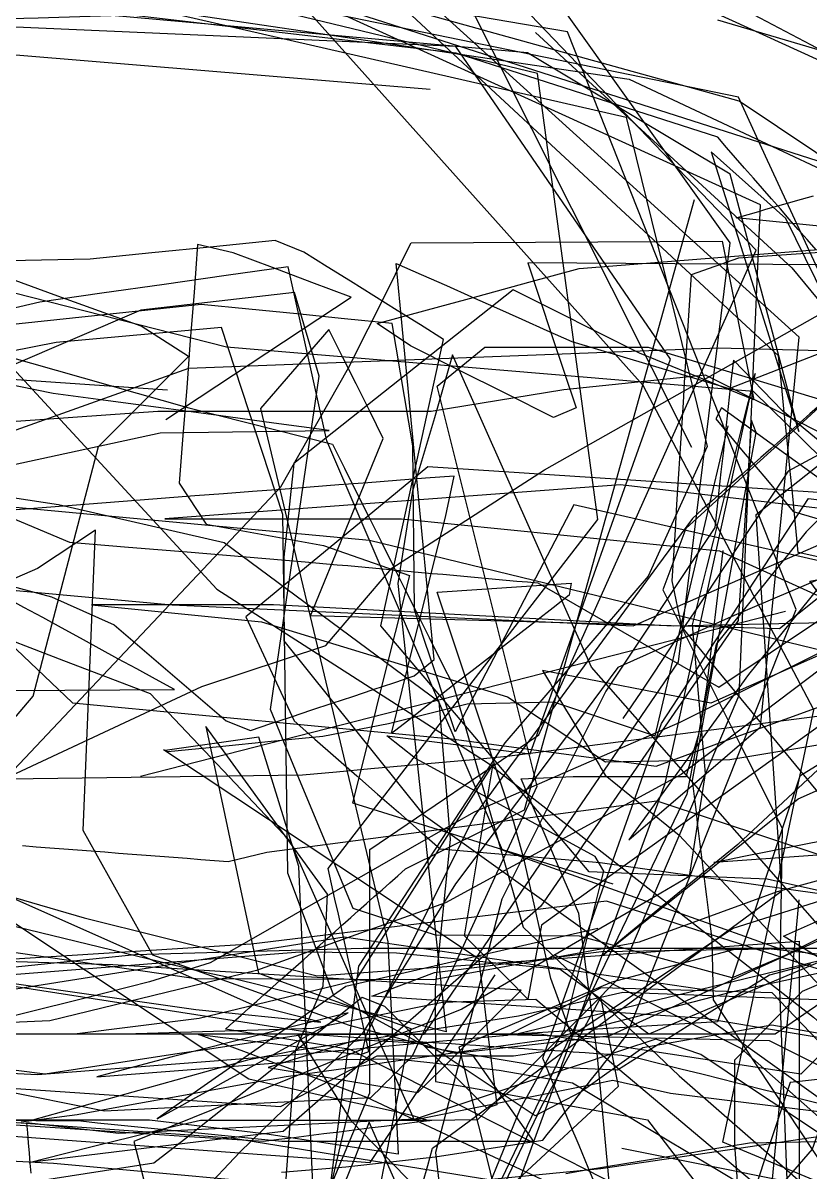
# Model space of a CAD drawing. Header units: metres. Extents: x 30 to 6769, y 117 to 5736.
# Drawn here: x 5742.2 to 5988.1, y 608 to 967 of the extents above; entities that cross this region are included whole.
import ezdxf

# ---------------------------------------------------------------- set-up
doc = ezdxf.new("R2010")
doc.units = ezdxf.units.M
for name, color, linetype in [('FLOOR_0', 1, 'Continuous'), ('FLOOR_1', 2, 'Continuous'), ('FLOOR_2', 3, 'Continuous')]:
    doc.layers.add(name, color=color, linetype=linetype)

msp = doc.modelspace()

# ---------------------------------------------------------------- linework, layer by layer
at = {"layer": 'FLOOR_0', "color": 6}
for points in [[(6306.62, 1240.36), (6306.58, 1147), (6301.97, 1082.5), (6301.26, 1034.65), (6303.71, 1000.31), (6306.17, 965.97), (6260.65, 959.67), (6202.59, 955.33), (6134.36, 926.07), (6095.91, 888.83), (6058.76, 822.08), (5964.41, 781.84), (5928.07, 765.59), (5915.4, 748.68), (5902.73, 731.78), (5890.06, 714.88), (5877.39, 697.98), (5862.82, 674.64), (5848.24, 651.31), (5809.98, 614.18), (5786.03, 588.78)], [(5370.58, 1070.53), (5522.48, 1035.37), (5642.33, 892.88), (5688.66, 813.1), (5714.36, 801.41), (5740.07, 789.72), (5788.88, 785.22), (5932.8, 778.68), (6086.32, 845.57), (6248.41, 975.77), (6373.89, 897.77)], [(5523.61, 715.14), (5525.96, 721.82), (5530.1, 732.58), (5534.24, 743.35), (5538.38, 754.12), (5542.52, 764.89), (5546.65, 775.66), (5550.79, 786.43), (5554.93, 797.19), (5592.75, 949.28), (5618.95, 996.28), (5634.91, 911.77), (5672.06, 751.76), (5655.01, 666.51), (5663.09, 643.18), (5680.71, 633.11), (5716.61, 620.8), (5850.71, 610.97), (5860.48, 625.63), (5870.24, 640.28), (5880.01, 654.94), (5889.78, 669.6)], [(6152.36, 825.44), (6113.76, 897.29), (6037.69, 891.13), (5899.94, 892.01), (5907.48, 869.38), (5915.02, 846.75), (5907.92, 843.76), (5893.05, 851.2), (5878.17, 858.64), (5863.29, 866.08), (5852.87, 873.07), (5868.64, 877.38), (5884.42, 881.68), (5900.2, 885.99), (5915.97, 890.29), (6007.81, 897.62)], [(5631.54, 840.2), (5649.38, 850.4), (5667.22, 860.6), (5787.42, 852.32)], [(6014.97, 782.22), (5947.41, 748.42), (5883.14, 720.44), (5866.64, 711.01), (5850.15, 701.58), (5833.65, 692.15), (5817.15, 682.72), (5800.66, 673.29), (5781.71, 667.35), (5762.04, 662.43), (5742.38, 657.51), (5722.71, 652.59)], [(5710.95, 704.75), (5812.75, 637.07), (5822.93, 634.8), (5833.12, 632.53), (5843.31, 630.27), (5853.5, 628), (5863.69, 625.74), (5869.22, 624), (5864.51, 623.41), (5859.8, 622.82), (5855.09, 622.23), (5850.38, 621.64), (5845.67, 621.05), (5840.96, 620.46), (5836.26, 619.87), (5831.55, 619.29), (5826.84, 618.7), (5822.13, 618.11), (5817.42, 617.52), (5794.17, 619), (5769.32, 620.65), (5744.47, 622.31), (5719.62, 623.97)], [(6049.79, 606.46), (6048.95, 613.17), (6048.12, 619.88), (6047.28, 626.59), (6046.44, 633.29), (6045.6, 640), (6015.42, 660.79), (5929.6, 664.08), (5897.07, 656.63), (5886.99, 655.08), (5876.91, 653.53), (5866.83, 651.97), (5856.75, 650.42), (5846.67, 648.87), (5836.59, 647.32), (5826.51, 645.77), (5812.35, 642.9), (5745.17, 624.18), (5719.73, 624.18)], [(5929.31, 615.38), (6059.41, 589.24)]]:
    msp.add_lwpolyline(points, dxfattribs=at)
at = {"layer": 'FLOOR_0', "color": 7}
for points in [[(6093.29, 1154.58), (6147.1, 1071.08), (6169.51, 935.78), (6143.93, 868.63), (6110.21, 805.81), (6066.34, 703.48), (5994.71, 672.65), (5979.79, 681.64), (5991.94, 687.04), (6004.1, 692.45), (6016.25, 697.85), (6028.41, 703.26), (6096.66, 740.18), (6139.15, 793.29), (6141.32, 808.48), (6143.49, 823.67), (6145.66, 838.87), (6147.83, 854.06), (6149.99, 869.25), (6152.16, 884.45), (6240.92, 950.16), (6323.23, 929.63)], [(5443.4, 519.13), (5602.37, 646.5), (5738.21, 758.38), (5789.52, 758.76), (5783.65, 761.96), (5777.77, 765.17), (5771.9, 768.37), (5766.03, 771.58), (5760.16, 774.78), (5754.29, 777.99), (5748.42, 781.19), (5742.54, 784.39), (5736.67, 787.6), (5730.8, 790.8), (5724.93, 794.01), (5719.06, 797.21), (5700.06, 831.43), (5631.34, 934.47), (5605.01, 1147.09)], [(6329.99, 965.14), (6249.77, 988.86), (6144.22, 939.03), (6113.39, 814.01), (6086.33, 753.17), (6022.65, 694.77), (5925.24, 650.38), (5877.35, 645.05), (5844.23, 653.77), (5813.49, 664.75), (5782.76, 675.73), (5761.02, 714.7), (5764.86, 808.56), (5746.81, 796.52), (5716.27, 783.28)], [(6371.04, 860.25), (6167.29, 943.84), (6071.23, 851.51), (5978.57, 777.72), (5832.1, 781.8), (5854.78, 837.18), (5850.53, 845.7), (5846.27, 854.21), (5842.02, 862.73), (5837.76, 871.25), (5816.45, 846.54), (5856.24, 679.94), (5859.41, 613.53), (5818.45, 619.84), (5781.74, 624.18), (5754.46, 624.18), (5727.18, 624.18)], [(5786.89, 843.11), (5844.78, 881.33), (5832.49, 885.94), (5820.21, 890.55), (5807.93, 895.16), (5796.8, 897.73), (5795.66, 882.83), (5794.51, 867.92), (5793.37, 853.02), (5792.22, 838.11), (5791.07, 823.21), (5799.45, 810.38), (5836.12, 803.71), (5862.92, 794.37), (5858.48, 776.6), (5854.04, 758.84), (5849.6, 741.07), (5845.16, 723.3), (5926.49, 697.99)], [(5988.3, 672.87), (5975.38, 669.52), (5967.47, 664.57), (5959.56, 659.62), (5951.64, 654.67), (5943.73, 649.72), (5935.82, 644.77), (5927.9, 639.83), (5904.6, 640.89), (5868.74, 646.87), (5839.44, 662.85), (5824.98, 701.4), (5823.45, 813.4), (5804.24, 871.89), (5787.03, 870.33), (5769.83, 868.76), (5752.62, 867.2), (5730.8, 862.85)], [(6088.34, 679.53), (6071.98, 686.97), (6055.61, 694.41), (6039.25, 701.85), (6022.88, 709.3), (5958.02, 704.73), (5966.93, 706.51), (5975.83, 708.29), (5984.73, 710.07), (5993.64, 711.85), (6002.54, 713.64), (6011.44, 715.42), (6020.35, 717.2), (6093.63, 828.02)], [(5980.4, 783.07), (5778.97, 731.54)], [(6066.39, 571.05), (6107.78, 698.76), (6143.12, 754.02), (6131.34, 733.82), (6119.57, 713.63), (6107.79, 693.43), (6093.59, 677.86), (6071.24, 677.86), (6048.89, 677.86), (6026.53, 677.86), (5963.58, 664.15), (5906.41, 649.42), (5890.02, 647.07), (5873.62, 644.73), (5857.23, 642.39), (5840.83, 640.04), (5824.44, 637.7), (5808.13, 634.76), (5791.82, 631.79), (5775.52, 628.83), (5759.21, 625.86), (5741.65, 623.54)], [(5882.6, 644.51), (5901.69, 617.47), (5881.53, 617.47), (5861.38, 617.47), (5841.23, 617.47), (5823.06, 617.54), (5817.83, 618.06), (5812.6, 618.59), (5807.37, 619.11), (5802.14, 619.63), (5796.92, 620.16), (5791.69, 620.68), (5786.46, 621.2), (5781.23, 621.73), (5776.01, 622.25), (5770.78, 622.77), (5765.55, 623.29), (5760.32, 623.82), (5717.93, 624.18), (5673.05, 631.28), (5678.77, 642.73), (5684.49, 654.18), (5690.21, 665.63), (5695.94, 677.08)]]:
    msp.add_lwpolyline(points, dxfattribs=at)
at = {"layer": 'FLOOR_0', "color": 5}
for points in [[(5957.81, 664.45), (5842.57, 681.34), (5736.08, 664.49), (5672.01, 677.43), (5678.83, 694.48), (5719.21, 722.86), (5798.1, 759.69), (5836.83, 772.53), (5857.49, 796.64), (5905.14, 827.37), (6033.52, 899.92), (6078.29, 952.5), (6008.3, 1035.27), (5910.93, 1094)], [(6321.54, 994.65), (6247.76, 998.37), (6210.92, 987.31), (6174.07, 976.25), (6137.22, 965.19), (6094.27, 890.85), (6085.3, 850.93), (6085.3, 832.82), (6085.3, 814.7), (6085.3, 796.58), (6067.42, 726.32), (6038.62, 711.47), (6009.33, 704.15), (5977.85, 695.5), (5934.76, 679.82), (5870.5, 668.04), (5796.22, 668.37), (5739.25, 676.52)], [(5709.96, 714.87), (5745.39, 756.62), (5765.87, 834.67), (5775.24, 844.04), (5784.61, 853.41), (5793.97, 862.79), (5779.13, 872.21), (5753.16, 881.66), (5727.2, 891.1)], [(6052.27, 784.84), (5914.32, 816.44), (5877.21, 745.53), (5874.04, 755.05), (5870.87, 764.57), (5867.69, 774.1), (5864.52, 783.62), (5863.99, 834.86), (5857.6, 873.08), (5842.67, 874.58), (5827.74, 876.07), (5812.81, 877.57), (5797.88, 879.06), (5712.57, 870)], [(5736.45, 863.1), (5794.08, 846.73), (5838.91, 835.4), (5842.68, 827.85), (5846.46, 820.29), (5850.24, 812.73), (5854.01, 805.18), (5857.79, 797.62), (5861.56, 790.07), (5865.34, 782.51), (5869.12, 774.96), (5872.89, 767.4), (5876.67, 759.84), (5898.51, 684.45), (5947.16, 638.01), (6004.97, 587.5)], [(6018.83, 825.18), (5955.42, 856.9), (5911.13, 852.35), (5869.71, 845.61), (5852.63, 845.61), (5835.56, 845.61), (5818.49, 845.61), (5801.41, 845.61), (5784.34, 845.61), (5697.23, 839.44)], [(5738.94, 818.77), (5753.31, 816.53), (5805.03, 804.65), (5872.09, 755.02), (5875.68, 711.92), (5871, 665.67), (5871.09, 636.31), (5887.63, 633.3), (5904.18, 630.29), (5920.72, 627.28), (5937.27, 624.27), (6031.65, 501.42)], [(5737.48, 349.08), (5762.1, 349.08), (5798.29, 350.93), (5950.26, 407.22), (6034.24, 514.31), (6059.9, 626.45), (6063.69, 668.19), (6065.18, 707.23), (6065.18, 744.52), (6039.13, 801.22), (5947.85, 732.23), (5874.19, 692.05), (5844.71, 681.52), (5815.23, 670.98), (5750.67, 655.19), (5655.55, 651.02)], [(5995.28, 738.17), (5965.51, 710.34), (5931.98, 682.89), (5923.45, 675.8), (5933.61, 683.93), (5943.77, 692.06), (5953.92, 700.19), (5964.08, 708.32), (5974.24, 716.45), (5984.39, 724.58), (6133.49, 790.82)], [(6128.18, 751.97), (6119.27, 745.28), (6110.36, 738.6), (6101.45, 731.91), (6092.53, 725.22), (6083.62, 718.54), (6074.71, 711.85), (6065.8, 705.17), (5937.7, 651.07), (5910.01, 671.24), (5892.97, 672.95), (5875.92, 674.65), (5858.87, 676.36), (5828.68, 676.69), (5724.24, 668.45)]]:
    msp.add_lwpolyline(points, dxfattribs=at)
at = {"layer": 'FLOOR_0', "color": 3}
for points in [[(6149.67, 1058.94), (6114.31, 889.76), (6056.55, 792.05), (6038.32, 704.68), (6028.61, 699.82), (6018.9, 694.97), (6009.19, 690.11), (5999.49, 685.25), (5989.78, 680.4), (5980.07, 675.54), (5963.72, 668.63), (5916.04, 681.67), (5871.13, 681.97), (5845.37, 690.36), (5836.75, 711.06), (5828.13, 731.76), (5819.51, 752.46), (5834.73, 856.59), (5827.08, 882.79), (5779.1, 877.26), (5758.47, 868.42), (5737.85, 859.58)], [(6332.7, 971.39), (6173.42, 973.99), (6145.06, 923.33), (6116.99, 849.84), (6093.93, 787.15), (6084.4, 764.26), (6074.87, 741.38), (6065.34, 718.5), (5985.19, 638.56), (5903.6, 651.02), (5880.73, 651.02), (5857.86, 651.02), (5835, 651.02), (5736.73, 666.38), (5574.53, 668.47), (5468.97, 563.47), (5436.56, 528.55)], [(6037.36, 631.95), (5919.78, 765.75), (5876.41, 863.26), (5870.75, 843.57), (5863.9, 820.73), (5859.3, 791.91), (5874.4, 651.77), (5865.79, 653.93), (5857.17, 656.08), (5848.55, 658.24), (5839.94, 660.39), (5831.32, 662.55), (5822.71, 664.7), (5814.09, 666.86), (5805.48, 669.01), (5796.15, 670.98), (5691.53, 696.35)], [(6060.3, 541.17), (6065.93, 634.61), (6046.82, 670.01), (5973.92, 677.86), (5909.48, 677.86), (5848.55, 677.86), (5777.2, 675.83), (5692.3, 667.12)]]:
    msp.add_lwpolyline(points, dxfattribs=at)
at = {"layer": 'FLOOR_0', "color": 4}
for points in [[(6258.78, 996.16), (6143.56, 913.96), (6079.2, 789.83), (5984.93, 731.65), (5959.17, 654.89), (5896.04, 651.02), (5801.36, 651.02), (5726.88, 651.02), (5709.41, 651.02), (5691.93, 651.02), (5674.45, 651.02), (5656.98, 651.02), (5601.8, 643.59), (5462.43, 557.9), (5428.73, 519.77)], [(6123.82, 967.58), (6092.01, 802.86), (6073.33, 684.13), (6060.71, 677.86), (6048.92, 677.86), (6037.13, 677.86), (6025.34, 677.86), (6013.55, 677.86), (6001.76, 677.86), (5989.97, 677.86), (5978.18, 677.86), (5949.64, 687.99), (5920.84, 698.28), (5892.04, 708.57), (5837.16, 836.44), (5825.06, 890.84), (5805.68, 888.07), (5786.3, 885.3), (5766.92, 882.53), (5747.54, 879.76), (5724.19, 874.38)], [(6019.19, 818.45), (5868.73, 828.35), (5811.86, 781.4), (5826.91, 748.9), (5833.43, 743.19), (5839.95, 737.49), (5846.47, 731.78), (5852.98, 726.08), (5859.5, 720.37), (5866.02, 714.67), (5872.53, 708.96), (5922.5, 704.7), (6001.31, 693.55), (5974.74, 699.46), (5919.07, 701.78), (5853.97, 778.59), (5873.64, 868.09), (5866.37, 872.64), (5859.09, 877.18), (5851.82, 881.73), (5844.55, 886.28), (5837.27, 890.83), (5830, 895.38), (5821.04, 899.01), (5801.75, 897.08), (5782.46, 895.15), (5763.18, 893.22), (5672.05, 891.33)], [(6092.01, 598.52), (6092.01, 614.01), (6092.01, 629.5), (6092.01, 645.58), (6092.01, 674.57), (6092.01, 703.56), (6092.01, 732.55), (5970.42, 851.85), (5805.85, 865.74), (5694.9, 893.96)], [(5710.09, 890.42), (5802.75, 790.06), (5887.5, 735.7), (5989.17, 656.33), (6021.36, 627.32), (6027.07, 620.79), (6032.79, 614.25), (6038.5, 607.72)], [(6096.48, 498.94), (6095.68, 620.62), (6057.63, 814.86), (6033.52, 868.68), (6020.75, 841), (6007.99, 813.32), (5928.92, 822.69), (5786.6, 812.06), (5793.99, 812.06), (5801.38, 812.06), (5808.78, 812.06), (5816.17, 812.06), (5823.56, 812.06), (5830.95, 812.06), (5838.34, 812.06), (5845.73, 812.06), (5853.12, 812.06), (5860.51, 812.06), (5959.85, 802.04), (6088.23, 743.75), (6100.99, 679.87), (6095.04, 590.24)], [(5703.34, 821.21), (5785.13, 838.9), (5837.84, 839.7), (5820.6, 842), (5803.36, 844.3), (5786.12, 846.6), (5768.87, 848.9), (5751.63, 851.2), (5686.67, 864.45)], [(5662.31, 677.9), (5796.19, 658.79), (5835.28, 654.85), (5813.89, 660.2), (5736.64, 694.6), (5761.33, 687.43), (5834.17, 669.24), (5984.7, 680.14), (5984.7, 645.27), (5984.7, 610.4), (5984.7, 575.53)], [(6038.96, 642.8), (5976.1, 653.89), (5935.85, 646.78), (5916.61, 633.03), (5902.23, 625.52), (5896.61, 629.26), (5891, 633), (5885.39, 636.75), (5879.78, 640.49), (5874.16, 644.23), (5868.55, 647.98), (5846.57, 649.28), (5818.78, 640.67), (5865.59, 632.86), (5897.88, 664.84), (5770.27, 672.71), (5607.14, 677.86)], [(5696.31, 626.58), (5807.36, 618.64), (5895.48, 604.42), (5928.26, 634.81), (5922.71, 662.56), (5904.08, 628.38), (5892.65, 604.36)], [(5734.08, 383.72), (5752.04, 379.57), (5769.99, 375.43), (5787.95, 371.28), (5812.04, 367.95), (5842.24, 365.43), (5872.45, 362.91), (5974.96, 389.51), (6045.62, 452.52), (6048.05, 464.66), (6050.48, 476.8), (6052.9, 488.95), (6055.33, 501.09), (6057.76, 513.23), (6052.25, 566.63), (6043.78, 614.76), (6026.7, 623.3), (6009.62, 631.85), (5992.54, 640.39), (5975.46, 648.94), (5882.8, 651.02), (5782.42, 651.02), (5707.46, 651.02)], [(5871.36, 604.05), (5922.71, 609.09), (6025.24, 624.18)], [(5671.02, 615.07), (5751.78, 610.76), (5824.61, 604.05)], [(5911.77, 607.55), (5918.15, 608.61), (5924.52, 609.67), (5930.9, 610.74), (5937.27, 611.8), (5943.65, 612.86), (5950.02, 613.92), (5956.4, 614.99), (5962.77, 616.05), (5969.14, 617.11), (5990.4, 617.47), (6019.2, 617.47), (6044, 607.11)]]:
    msp.add_lwpolyline(points, dxfattribs=at)
at = {"layer": 'FLOOR_0', "color": 2}
for points in [[(5646.01, 860.96), (5757.68, 754.53), (5876.14, 743.31), (5940.02, 734.8), (5960.15, 742.13), (5980.29, 749.45), (6000.43, 756.78), (6068.35, 858.65), (6173.63, 979.97), (6317.28, 955.02)], [(6042.14, 573.96), (6053.7, 663.58), (6065.18, 762.34), (6091.26, 798.64), (6115.92, 802.28), (6110.56, 808.98), (6105.2, 815.69), (6099.84, 822.39), (6094.48, 829.1), (6089.12, 835.8), (6083.76, 842.5), (6078.4, 849.21), (6073.04, 855.91), (6067.68, 862.61), (5959.48, 865.34), (5793.91, 859.03), (5663.77, 812.55)], [(5683.2, 835.71), (5756.72, 804.78), (5775.15, 803.25), (5793.57, 801.71), (5812, 800.18), (5830.42, 798.64), (5833.75, 798.34), (5837.05, 798.04), (5840.35, 797.74), (5843.66, 797.44), (5846.96, 797.14), (5850.26, 796.84), (5853.56, 796.54), (5856.86, 796.24), (5860.17, 795.93), (5863.47, 795.63), (5866.77, 795.33), (5870.07, 795.03), (5873.37, 794.73), (5876.68, 794.43), (5879.98, 794.13), (5883.28, 793.83), (5886.58, 793.53), (5889.88, 793.23), (5893.18, 792.93), (5896.49, 792.63), (5899.79, 792.33), (5903.09, 792.03), (5959.55, 759.49), (5991.69, 780.93)], [(6041.23, 694.97), (5977.15, 651.02), (5972.26, 651.02), (5967.36, 651.02), (5962.47, 651.02), (5957.57, 651.02), (5952.67, 651.02), (5947.78, 651.02), (5942.88, 651.02), (5937.98, 651.02), (5933.09, 651.02), (5928.19, 651.02), (5923.3, 651.02), (5918.4, 651.02), (5913.5, 651.02), (5907.07, 668.42), (5898.93, 705.06), (5895.54, 717.34), (5893.15, 724.52), (5890.76, 731.69), (5888.37, 738.87), (5885.98, 746.04), (5883.59, 753.22), (5881.2, 760.4), (5878.81, 767.57), (5876.42, 774.75), (5874.03, 781.92), (5871.64, 789.1), (5913.51, 791.93), (5912.88, 788.22), (5907.82, 784.29), (5902.77, 780.35), (5897.71, 776.42), (5892.65, 772.48), (5887.6, 768.55), (5882.54, 764.61), (5877.48, 760.68), (5872.43, 756.74), (5867.37, 752.81), (5862.31, 748.87), (5857.3, 745.02), (5860.68, 758.54), (5864.05, 772.06), (5867.43, 785.58), (5870.81, 799.11), (5874.19, 812.63), (5876.95, 825.44), (5867.95, 824.75), (5858.94, 824.06), (5849.93, 823.36), (5840.92, 822.67), (5831.91, 821.98), (5822.9, 821.28), (5813.9, 820.59), (5804.89, 819.9), (5795.88, 819.2), (5782.82, 818.2), (5762.9, 816.66), (5742.97, 815.13), (5723.05, 813.6)], [(5991.73, 787.53), (5988.04, 792.6), (6054.86, 805.1)], [(6017.82, 781.29), (5957.13, 754.5), (5904.47, 764.68), (5905.1, 763.63), (5905.73, 762.57), (5906.37, 761.52), (5907, 760.46), (5907.63, 759.41), (5908.27, 758.35), (5908.9, 757.3), (5909.53, 756.24), (5910.16, 755.19), (5910.8, 754.13), (5911.43, 753.08), (5912.06, 752.03), (5912.69, 750.97), (5913.33, 749.92), (5913.96, 748.86), (5914.59, 747.81), (5915.22, 746.75), (5915.86, 745.7), (5916.49, 744.64), (5917.12, 743.59), (5917.75, 742.53), (5918.39, 741.48), (5919.02, 740.42), (5919.65, 739.37), (5920.28, 738.31), (5920.92, 737.26), (5921.55, 736.2), (5922.18, 735.15), (5922.81, 734.09), (5923.45, 733.04), (5924.08, 731.99), (5947.17, 713.27), (5998.42, 658.35)], [(5727.83, 778.25), (5754.88, 767.85), (5781.92, 757.44), (5825.64, 711.45), (5864.47, 624.28), (5869.64, 625.31), (5874.81, 626.35), (5879.98, 627.38), (5885.15, 628.42), (5890.33, 629.45), (5895.5, 630.49), (5900.67, 631.52), (5905.84, 632.56), (5911.01, 633.59), (5916.18, 634.63), (5921.35, 635.66), (5926.53, 636.7), (5944.45, 632.57), (6019.64, 623.3)], [(5708.22, 353.45), (5774.2, 358.37), (5899.27, 375.09), (6037.17, 402.36), (6048.62, 498.65), (6039.32, 563.72), (5999.12, 668.65), (5924.46, 692.65), (5813.5, 679.14), (5686.83, 671.15)], [(6059.45, 577.07), (5976.28, 663.93), (5922.89, 665.53), (5893.53, 650.66), (5872.23, 648.72), (5850.93, 646.78), (5829.64, 644.85), (5803.31, 642.74), (5775.06, 640.56), (5746.81, 638.39), (5679.49, 641.68)], [(5982.55, 594.52), (5902.46, 661.85), (5873.25, 660.93), (5853.12, 656.9), (5832.99, 652.87), (5774.04, 651.02), (5716.87, 651.02)]]:
    msp.add_lwpolyline(points, dxfattribs=at)
at = {"layer": 'FLOOR_0', "color": 1}
for points in [[(5714.12, 818.09), (5850.43, 805.35), (6004.86, 767.75), (6091.46, 684.5), (6118.83, 606.41), (6133.83, 505.48), (6142.67, 538.98), (6143.12, 614.41), (6144.06, 715.57), (6146.31, 735.41), (6147.06, 739.96), (6147.82, 744.51), (6148.58, 749.05), (6149.34, 753.6), (6150.09, 758.15), (6150.85, 762.7), (6151.61, 767.25), (6152.37, 771.79), (6159.26, 794.78), (6166.16, 817.8), (6172.49, 860.56), (6314.57, 966.13), (6361.78, 906.4)], [(5667.44, 810.2), (5751.2, 787.66), (5770.75, 778.9), (5779.48, 771.42), (5788.2, 763.94), (5796.93, 756.45), (5805.66, 748.97), (5813.3, 745.95), (5819.69, 748.08), (5826.08, 750.21), (5832.47, 752.34), (5838.86, 754.47), (5845.25, 756.6), (5851.64, 758.73), (5858.03, 760.87), (5864.42, 763), (5870.69, 768.12), (5858.82, 891.89), (5866.66, 888.4), (5874.5, 884.92), (5882.35, 881.43), (5890.19, 877.94), (5898.03, 874.45), (5905.88, 870.96), (5913.72, 867.48), (5962.84, 852.81), (6080.62, 898.62)], [(5739.39, 733.67), (5822.76, 822.06), (5843.97, 859.23), (5846.41, 864.11), (5848.85, 868.99), (5851.29, 873.87), (5853.73, 878.75), (5856.16, 883.63), (5858.6, 888.51), (5861.04, 893.39), (5863.48, 898.27), (5960.65, 898.85), (5970.57, 849.24), (5934.79, 863.87), (5895.4, 883.57), (5826.84, 829.35), (5823.75, 800.13), (5823.75, 773.92), (5867.29, 719.66), (5990.63, 631.41), (6036.95, 592.13)], [(5701.22, 640.44), (5767.71, 627.06), (5850.89, 631.21), (5852.08, 632.39), (5853.26, 633.58), (5854.45, 634.76), (5855.63, 635.95), (5856.82, 637.14), (5858, 638.32), (5859.19, 639.51), (5860.37, 640.69), (5861.56, 641.88), (5862.74, 643.06), (5863.92, 644.25), (5876.48, 671.39), (5889.67, 699.98), (5902.86, 728.57), (5871.63, 853.5), (5886.54, 865.74), (5912.05, 865.74), (5937.56, 865.74), (6027.09, 838.47)], [(6034.9, 780.46), (5945.29, 778.51), (5820.45, 785.22), (5763.62, 785.22), (5816.74, 779.88), (5893.63, 756.5), (5924.21, 736.1), (5963.05, 736.87), (6004.27, 743.75)], [(6016.74, 765.83), (5904.23, 685.13), (5899.95, 662.01), (5893.35, 668.61), (5886.75, 675.22), (5880.15, 681.82), (5889.09, 735.54), (5878.31, 718.58), (5867.52, 701.63), (5856.73, 684.67), (5845.95, 667.71), (5797.32, 655.97), (5758.35, 651.02), (5736.12, 651.02)], [(5786.17, 739.96), (5884.51, 674.65), (5885.94, 663.22), (5887.36, 651.79), (5888.79, 640.36), (5890.22, 628.93), (5887.09, 627.9), (5880.74, 634.26), (5874.38, 640.62), (5868.02, 646.98), (5861.67, 653.34), (5855.31, 659.7), (5848.21, 662.55), (5838.96, 655.14), (5829.71, 647.74), (5820.45, 640.33), (5811.2, 632.93), (5801.95, 625.52), (5792.69, 618.11), (5783.13, 610.7), (5730.74, 602.64)], [(5742.09, 709.95), (5746.38, 709.62), (5750.66, 709.29), (5754.95, 708.96), (5759.23, 708.63), (5763.52, 708.3), (5767.81, 707.97), (5772.09, 707.64), (5776.38, 707.31), (5780.67, 706.98), (5784.95, 706.65), (5789.24, 706.32), (5793.52, 705.99), (5797.81, 705.66), (5802.1, 705.33), (5806.38, 705), (5818.43, 707.94), (5940.23, 724), (5993.29, 706.31)], [(5674.21, 638.57), (5822.68, 628.41), (5852.86, 644.31), (5867.05, 644.31), (5881.25, 644.31), (5895.45, 644.31), (5906.66, 645.93), (5913.03, 650.19), (5919.41, 654.44), (5925.78, 658.69), (5932.16, 662.94), (5938.54, 667.2), (5944.91, 671.45), (5951.29, 675.7), (5957.66, 679.95), (5964.04, 684.2), (6013.21, 699.67)], [(6008.2, 678.15), (5896.53, 651.02), (5860.03, 651.02), (5823.52, 651.02), (5791.18, 651.02), (5761.2, 651.02), (5731.22, 651.02)], [(5908.31, 675.82), (5937.4, 661.27), (5966.49, 646.71), (6004.22, 613.2), (6049.57, 548.06)], [(5993.56, 628.68), (5987, 630.32), (5980.45, 631.95), (5973.9, 633.59), (5967.35, 635.23), (5960.8, 636.87), (5954.25, 638.51), (5947.7, 640.15), (5941.15, 641.79), (5934.59, 643.43), (5929.3, 644.43), (5925.5, 644.68), (5921.7, 644.94), (5917.89, 645.19), (5914.09, 645.44), (5910.28, 645.7), (5906.48, 645.95), (5902.67, 646.2), (5898.87, 646.46), (5895.06, 646.71), (5891.26, 646.97), (5887.46, 647.22), (5883.65, 647.47), (5879.85, 647.73), (5876.04, 647.98), (5872.24, 648.23), (5868.43, 648.49), (5864.63, 648.74), (5860.82, 649), (5857.02, 649.25), (5853.22, 649.5), (5849.41, 649.76), (5845.61, 650.01), (5841.8, 650.26), (5838, 650.52), (5834.19, 650.77), (5830.28, 650.99), (5820.14, 649.43), (5809.99, 647.87), (5799.85, 646.31), (5789.71, 644.75), (5779.57, 643.19), (5769.42, 641.63), (5759.28, 640.07), (5749.14, 638.5), (5700.45, 644.74)]]:
    msp.add_lwpolyline(points, dxfattribs=at)
at = {"layer": 'FLOOR_1', "color": 6}
for points in [[(6272.54, 1150.78), (6274.51, 1086.16), (6249.85, 937.63), (6279.79, 812.72), (6275.25, 672.08), (6213.09, 617.41), (6029.52, 641.11), (5981.92, 635.96), (5978.36, 625.27), (5974.8, 614.58), (5971.24, 603.89)], [(6222.27, 555.01), (6270.13, 647.09), (6294.75, 678.12), (6235.6, 737.22), (6098.24, 853.92), (5965.98, 942.52), (5807.86, 986.51), (5635.39, 992.22)], [(5990, 896.1), (5987.21, 899.3), (5984.41, 902.5), (5981.61, 905.69), (5978.82, 908.89), (5976.02, 912.09), (5973.23, 915.29), (5970.43, 918.48), (5967.63, 921.68), (5964.84, 924.88), (5962.04, 928.07), (5959.24, 931.27), (5877.6, 957.55), (5744.75, 973.09)], [(6092.04, 535.36), (6112.13, 672.88), (6118.83, 861.45), (6108.75, 870.78), (6098.39, 875.96), (6088.03, 881.14), (6077.68, 886.33), (6067.32, 891.51), (6054.05, 910.39), (6040.04, 932.83), (5952, 973.09)], [(6098.43, 892.79), (5965.03, 906.12), (5966.88, 906.65), (5968.74, 907.18), (5970.59, 907.71), (5972.45, 908.24), (5974.3, 908.77), (5976.16, 909.3), (5978.01, 909.83), (5979.87, 910.36), (5981.73, 910.89), (5983.58, 911.42), (5985.44, 911.95), (5987.29, 912.49), (5989.15, 913.02)], [(5867.17, 604.55), (5868.66, 610.01), (5870.15, 615.47), (5979.27, 695.86), (5971.29, 813.38), (6028.82, 859.03), (6100.71, 844.21), (6142.28, 818.72)], [(5822.57, 579.98), (5827.33, 645.97), (5835.99, 666.18), (5837.37, 694.79), (5799.33, 747.13), (5804.83, 721.46), (5810.33, 695.8), (5815.82, 670.13), (5863.44, 652.84), (5852.15, 595.36)], [(6317.02, 489.99), (6307.46, 489.99), (6297.9, 489.99), (6288.35, 489.99), (6278.79, 489.99), (6269.24, 489.99), (6259.68, 489.99), (6219.08, 510.29), (6189.79, 507.81), (6165.88, 494.51), (6143.03, 483.06), (6126.03, 481.64), (6109.03, 480.22), (6092.03, 478.8), (6075.03, 477.39), (6021.3, 480.22), (5983.46, 490.75), (5981.54, 502.28), (5979.62, 513.8), (5977.7, 525.32), (5975.78, 536.85), (5973.86, 548.37), (5971.94, 559.89), (5984.7, 693.06)], [(5866.13, 587.86), (5850.33, 623.57), (5848.78, 619.68), (5847.22, 615.8), (5845.67, 611.92), (5844.12, 608.03), (5842.57, 604.15)]]:
    msp.add_lwpolyline(points, dxfattribs=at)
at = {"layer": 'FLOOR_1', "color": 5}
for points in [[(5836.94, 973.09), (5995.36, 922.35), (6002.33, 857.37), (5984.64, 841.27), (5966.94, 825.18), (5949.25, 809.09), (5942.11, 789.93), (5954.52, 765.1), (5966.93, 740.28), (5979.33, 715.45), (5978.57, 664.8), (5981.24, 594.72), (6011.65, 525.18), (6061.41, 510.11), (6113.84, 516.42), (6160.63, 535.92), (6231.14, 612.76), (6226.14, 743.46), (6239.55, 845.57), (6243.65, 920.19), (6258.49, 1007.42), (6259.67, 1112.19)], [(6078.75, 932.52), (5959.31, 967.88)], [(5997.21, 895.65), (5965.78, 893.55), (5950.91, 888.31), (5950.41, 880.34), (5949.91, 872.37), (5949.41, 864.4), (5948.91, 856.43), (5948.42, 848.46), (5947.92, 840.49), (5947.42, 832.52), (5946.92, 824.55), (5946.42, 816.58), (5945.93, 808.61), (5945.43, 800.64), (5944.93, 792.67), (5947.93, 778.29), (6014.8, 697.17)], [(6089.6, 886.88), (6191.24, 807.27), (6183, 778.42), (6134.97, 739.58), (6110.3, 747.8), (6085.64, 756.03), (5960.47, 846.73), (5958.68, 843.3), (5966.71, 833.66), (5974.75, 824.01), (5982.78, 814.37), (6087.27, 783.79), (6151.02, 780.39), (6170.98, 772.4), (6190.93, 764.41), (6226.95, 748.86), (6295.19, 721.75), (6314.54, 701.03), (6316.77, 669.84)], [(5921.83, 684.11), (5843.07, 665.9), (5828.34, 655.58), (5813.61, 645.26), (5798.88, 634.95), (5784.15, 624.63), (5787.64, 626.48), (5791.96, 628.88), (5796.27, 631.28), (5800.59, 633.68), (5804.91, 636.08), (5809.23, 638.48), (5813.54, 640.88), (5817.86, 643.28), (5822.18, 645.68), (5826.5, 648.08), (5830.81, 650.47), (5835.13, 652.87), (5839.45, 655.27), (5843.77, 657.67), (5816.69, 650.93), (5788.86, 643.97), (5765.32, 637.75), (5788.11, 639.5), (5810.9, 641.26), (5833.69, 643.01), (5858.9, 643.39), (5891.01, 639.82), (5913.85, 635.85), (5921.52, 631.25), (5929.19, 626.64), (5936.86, 622.04), (5944.53, 617.43), (5952.2, 612.83), (5959.87, 608.23), (5967.54, 603.62)], [(6048.02, 532.06), (6059.99, 619.41), (6051.94, 639.81), (6035.83, 642.5), (6019.73, 645.18), (6003.62, 647.87), (5987.51, 650.55), (5971.4, 653.24), (5955.3, 655.92), (5851.2, 662.91), (5870.82, 670.33), (5922.9, 676.84), (5981.89, 677.86), (6008.96, 670.79), (6003.9, 656.88), (5998.85, 642.96), (5993.79, 629.05), (5988.73, 615.13), (5961.76, 583.96)], [(6143.92, 586.81), (6094.43, 648.54), (6065.46, 677.86), (6055.48, 677.86), (6045.49, 677.86), (6035.51, 677.86), (6025.53, 677.86), (6015.54, 677.86), (6005.56, 677.86), (5995.58, 677.86), (5985.59, 677.86), (5975.61, 677.86), (5965.62, 677.86), (5926.12, 667.27), (5878.41, 646.99), (5879.94, 640.85), (5881.48, 634.7), (5883.01, 628.56), (5884.55, 622.41), (5886.08, 616.27), (5887.62, 610.13), (5889.15, 603.98)]]:
    msp.add_lwpolyline(points, dxfattribs=at)
at = {"layer": 'FLOOR_1', "color": 1}
for points in [[(6193.18, 833.55), (6123.65, 885.29), (6083.74, 908.58), (6053.55, 925.57), (6031.81, 937.09), (6010.07, 948.61), (5988.33, 960.12), (5966.58, 971.64), (5916.09, 973.95), (5746.96, 968.5), (5575.2, 964.54), (5559.83, 910.25), (5542.79, 940.94), (5513.83, 988.64), (5485.37, 1024.64), (5481.06, 1021.61), (5476.75, 1018.59), (5472.43, 1015.57), (5468.12, 1012.55), (5463.8, 1009.53), (5459.49, 1006.51), (5455.17, 1003.49), (5450.86, 1000.46)], [(5951.17, 834.4), (5876.18, 983.8), (5749.39, 999.93), (5696.39, 996.59), (5655.58, 989.78), (5568.98, 980.93), (5483.17, 980.35), (5491.07, 983.31), (5498.97, 986.28), (5506.88, 989.24), (5514.78, 992.21), (5522.68, 995.17), (5530.59, 998.14), (5642.37, 1013.25), (5631.06, 1009.48), (5619.75, 1005.71), (5608.44, 1001.94), (5597.13, 998.16), (5585.82, 994.39), (5574.51, 990.62), (5563.2, 986.85), (5429.02, 977.18)], [(5966.15, 595.07), (5964.58, 616.46), (5964.58, 642.98), (5985.72, 664.44), (6038.79, 687.16), (6058.47, 785.09), (5984.41, 801.57), (5983.53, 810.34), (5982.66, 819.11), (5981.78, 827.88), (5980.91, 836.65), (5980.03, 845.42), (5979.15, 854.18), (5978.28, 862.95), (5863.7, 969.34), (5693.94, 973.09)], [(5762.13, 976.32), (5930.62, 937.6), (5955.95, 834.65), (5937.52, 794.1), (5892.71, 742.07), (5847.02, 672.33), (5835.56, 583.6)], [(6090.54, 754.34), (5979.53, 845.8), (5964.14, 861.69), (5963.49, 855.87), (5962.84, 850.05), (5962.2, 844.23), (5961.55, 838.41), (5960.9, 832.59), (5960.26, 826.77), (5959.61, 820.95), (5958.97, 815.13), (5958.32, 809.31), (5924.29, 758.26), (5921.58, 752.84), (5918.87, 747.42), (5916.16, 742), (5913.45, 736.58), (5910.74, 731.16), (5908.03, 725.74), (5905.33, 720.32), (5902.62, 714.9), (5899.91, 709.48), (5897.2, 704.06), (5894.49, 698.64), (5891.78, 693.22), (5871.07, 614.07), (5877.92, 554.75)], [(5991.1, 847.56), (5988.04, 844.85), (5984.98, 842.13), (5981.93, 839.41), (5978.87, 836.69), (5975.81, 833.97), (5972.76, 831.25), (5969.7, 828.53), (5966.64, 825.82), (5963.59, 823.1), (5960.53, 820.38), (5957.47, 817.66), (5954.41, 814.94), (5951.36, 812.22), (5940.41, 797.37), (5928.95, 781.74), (5917.49, 766.11), (5906.03, 750.47), (5894.57, 734.84), (5883.12, 719.21), (5849.38, 650.67), (5821.54, 531.47)], [(6019.86, 600.74), (6003.39, 611.72), (5986.93, 622.7), (5970.46, 633.68), (5954, 644.66), (5939.95, 649.51), (5929.21, 645.93), (5918.47, 642.35), (5907.73, 638.77), (5896.99, 635.19), (5886.25, 631.61), (5875.51, 628.03), (5864.77, 624.44), (5772.22, 620.04), (5743.34, 623.35), (5743.6, 620.21), (5743.86, 617.06), (5744.13, 613.91), (5744.39, 610.76), (5744.65, 607.61)]]:
    msp.add_lwpolyline(points, dxfattribs=at)
at = {"layer": 'FLOOR_1', "color": 2}
for points in [[(5929.01, 537.16), (5844.95, 623.75), (5828.14, 651.02), (5834.71, 651.02), (5841.29, 651.02), (5847.87, 651.02), (5854.44, 651.02), (5861.02, 651.02), (5867.6, 651.02), (5947.03, 767.43), (5963.14, 898.35), (5891.05, 999.39), (5750.97, 997.63), (5635.74, 973.13)], [(6264.43, 586.9), (6152.06, 549.25), (6045.47, 613.4), (6032.16, 646.28), (6032.96, 659.89), (6033.76, 673.49), (6034.56, 687.1), (6035.36, 700.7), (6036.16, 714.3), (6036.96, 727.91), (6037.76, 741.51), (6033.11, 798.94), (5980.47, 905.95), (5957.25, 926.78), (5984.59, 839.33), (5977.45, 866.13), (5970.3, 892.93), (5963.16, 919.73), (5899.8, 957.7), (5679.27, 977.51)], [(5869.46, 946.25), (5707.18, 959.67), (5694.8, 959.67), (5682.42, 959.67), (5670.04, 959.67), (5657.66, 959.67), (5645.28, 959.67), (5632.9, 959.67), (5620.52, 959.67), (5555.05, 946.14), (5547.57, 944.27), (5540.09, 942.4), (5532.61, 940.53), (5525.12, 938.66), (5517.64, 936.79), (5510.16, 934.91), (5502.68, 933.04), (5495.19, 931.17), (5487.71, 929.3), (5480.23, 927.43), (5471.88, 930.83), (5461.53, 946.36), (5451.18, 961.89), (5422.3, 940.48)], [(6012.42, 843.74), (5981.24, 826.99), (5977.06, 820.71), (5972.87, 814.43), (5968.69, 808.15), (5964.5, 801.87), (5960.32, 795.59), (5956.13, 789.3), (5951.95, 783.02), (5947.76, 776.74), (5943.58, 770.46), (5939.39, 764.18), (5935.21, 757.9), (5929.61, 749.7)]]:
    msp.add_lwpolyline(points, dxfattribs=at)
at = {"layer": 'FLOOR_1', "color": 3}
for points in [[(5837, 600.32), (5850.57, 632.71), (5850.57, 645.39), (5850.57, 658.07), (5850.57, 670.75), (5850.57, 683.42), (5850.57, 696.1), (5850.57, 708.78), (5903.37, 744.53), (5971.29, 896.01), (5891.04, 979.76), (5758.14, 992.37), (5664.78, 986.51)], [(6324.17, 687.24), (6314.7, 686.06), (6305.23, 684.87), (6295.77, 683.69), (6286.3, 682.5), (6276.83, 681.32), (6267.36, 680.13), (6230.68, 654.66), (6166.77, 604.91), (6024.76, 590.69), (5960.86, 617.34), (5975.06, 684.87), (5989.26, 752.4), (5936.01, 853.69), (5815.3, 988.74), (5751.4, 988.74), (5711.75, 988.74)], [(5929.12, 603.15), (5844.43, 646.22), (5805.46, 652.65), (5807.91, 654.83), (5810.36, 657), (5812.8, 659.18), (5815.25, 661.36), (5817.7, 663.54), (5820.15, 665.71), (5822.6, 667.89), (5825.05, 670.07), (5827.49, 672.24), (5829.94, 674.42), (5832.39, 676.6), (5834.84, 678.78), (5837.29, 680.95), (5839.73, 683.13), (5842.18, 685.31), (5844.63, 687.48), (5847.08, 689.66), (5849.53, 691.84), (5851.98, 694.02), (5854.42, 696.19), (5856.87, 698.37), (5859.32, 700.55), (5861.77, 702.73), (5898.92, 721.15), (5952, 911.88)], [(5930.34, 551.49), (5921.59, 645.07), (5915.83, 688.79), (5911.33, 699.31), (5906.82, 709.83), (5902.31, 720.35), (5897.81, 730.87), (5914.07, 731.54), (5931.75, 731.54), (5949.42, 731.54), (5953.38, 744.78), (5955.83, 759.48), (5960.92, 802.2)]]:
    msp.add_lwpolyline(points, dxfattribs=at)
at = {"layer": 'FLOOR_1', "color": 7}
for points in [[(5921.59, 602.62), (5918.75, 609.43), (5915.92, 616.24), (5913.08, 623.06), (5910.24, 629.87), (5907.4, 636.68), (5904.57, 643.5), (5941.66, 748.1), (5987.56, 818.41), (6001.11, 816.72), (6014.66, 815.02), (6028.21, 813.33), (6033.24, 819.22), (6012.9, 847.71), (5999.7, 870.13), (5991.2, 888.56), (5982.7, 906.99), (5974.2, 925.42), (5965.69, 943.85), (5833.52, 970.98), (5772.91, 985.58), (5746.83, 992.91), (5740.35, 992.26)], [(6048.91, 524.22), (5957.88, 661.76), (5957.53, 680.68), (5957.11, 683.99), (5956.7, 687.3), (5956.29, 690.61), (5955.87, 693.91), (5955.46, 697.22), (5955.05, 700.53), (5954.63, 703.84), (5954.22, 707.15), (5953.81, 710.46), (5953.39, 713.77), (5952.98, 717.08), (5952.57, 720.38), (5952.15, 723.69), (5951.74, 727), (5951.33, 730.31), (5971.29, 839.02), (5969.76, 842.81), (5967.68, 811.53), (5965.6, 780.25), (5903.95, 691.04), (5823.48, 620.6), (5744.16, 610.98), (5754.82, 613.65), (5765.48, 616.32), (5776.14, 618.98), (5786.81, 621.65), (5797.66, 624.18), (5812.12, 624.18), (5826.57, 624.18), (5841.03, 624.18), (5855.48, 624.18), (5869.94, 624.18), (5884.28, 624.36), (5893.06, 633.14), (5901.85, 641.93), (5910.63, 650.72), (5919.41, 659.5), (5928.19, 668.29), (5965.92, 757.01), (5972.57, 910.14), (5803.23, 987.44)], [(5717.47, 981.22), (5931.56, 949.4), (6039.73, 898.6), (6068.11, 881.67), (6087.2, 868.94), (6106.29, 856.21), (6125.38, 843.48), (6132.25, 761.78), (6010.98, 703.94), (6005.17, 865.68), (6082.73, 851.85), (6019.16, 840.28), (5986.84, 808.01), (5958.77, 772.92), (5949.55, 726), (5890.23, 602.69)], [(6339.75, 542.19), (6278.61, 604.84), (6184.79, 759.49), (6134.07, 818.56), (6091.71, 847.94), (6053.09, 853.64), (6038.2, 838.74), (6023.3, 823.83), (6008.4, 808.93), (5993.51, 794.03), (5968.89, 763.47), (5931.49, 711.79), (5952.04, 729.41), (5972.59, 747.03), (5984.7, 868.86), (5865.47, 976.96)], [(5902.3, 963.99), (5982.35, 890.48), (5996.74, 873.06), (6002.63, 866.33), (6008.51, 859.6), (6014.39, 852.87), (6020.28, 846.15), (6026.16, 839.42), (6032.05, 832.69), (6037.93, 825.96), (6050.2, 766.23), (6143.66, 730.54)], [(5895.39, 599.94), (5942.81, 729.36), (5970.91, 857.49), (5968.73, 848.76), (5966.54, 840.03), (5964.36, 831.3), (5962.18, 822.57), (5960, 813.84), (5957.82, 805.12), (5955.64, 796.39), (5953.46, 787.66), (5951.28, 778.93), (5955.35, 732.54), (5950.35, 700.31), (5932.59, 689.94), (5914.82, 679.57), (5897.06, 669.21), (5879.3, 658.84), (5776.89, 617.47), (5779.87, 605.87)]]:
    msp.add_lwpolyline(points, dxfattribs=at)
at = {"layer": 'FLOOR_1', "color": 4}
for points in [[(5937.4, 590.08), (5849.65, 631.24), (5844.39, 633.21), (5839.13, 635.18), (5833.88, 637.16), (5828.62, 639.13), (5823.36, 641.1), (5818.11, 643.07), (5812.85, 645.04), (5807.6, 647.02), (5802.34, 648.99), (5797.08, 650.96), (5800.72, 650.55), (5804.64, 650.06), (5808.56, 649.57), (5812.48, 649.07), (5816.4, 648.58), (5820.32, 648.09), (5824.24, 647.6), (5828.16, 647.11), (5832.08, 646.62), (5836, 646.13), (5839.92, 645.64), (5843.84, 645.15), (5847.76, 644.66), (5850.28, 645.66), (5849.22, 650.42), (5848.16, 655.18), (5847.1, 659.94), (5846.05, 664.7), (5844.99, 669.46), (5843.93, 674.22), (5842.87, 678.98), (5841.82, 683.74), (5840.76, 688.5), (5839.7, 693.26), (5838.65, 698.02), (5837.59, 702.78), (5921.83, 811.9), (5902.93, 951.16), (5757.22, 986.51)], [(5822.95, 607.9), (5843.08, 609.58), (5871.04, 612.73), (5904.63, 617.97), (5906.01, 619.7), (5907.39, 621.43), (5908.77, 623.15), (5910.15, 624.88), (5911.53, 626.61), (5912.91, 628.34), (5914.29, 630.06), (5915.68, 631.79), (5917.06, 633.52), (5918.44, 635.25), (5919.82, 636.97), (5921.2, 638.7), (5922.58, 640.43), (5923.96, 642.15), (5925.34, 643.88), (5926.72, 645.61), (5928.11, 647.34), (5929.49, 649.06), (5930.87, 650.79), (5983.7, 783.71), (5912.36, 964.18), (5778.48, 987.11)], [(5881.47, 588.21), (5897.66, 627.78), (5911.34, 652.64), (5912.16, 655.93), (5912.98, 659.22), (5913.8, 662.51), (5914.63, 665.8), (5915.45, 669.09), (5916.27, 672.38), (5917.09, 675.67), (5917.92, 678.96), (5918.74, 682.26), (5919.56, 685.55), (5920.38, 688.84), (5921.2, 692.13), (5922.03, 695.42), (5922.85, 698.71), (5923.67, 702), (5920.97, 706.54), (5902.27, 716.75), (5883.58, 726.95), (5864.88, 737.15), (5855.84, 744.3), (5878.26, 741.5), (5900.67, 738.69), (5944.47, 861.93), (5877.48, 959.63), (5718.56, 966.59)], [(5834.23, 570.94), (5828.36, 703.47), (5815.9, 743.84), (5786.7, 739.66), (5787.48, 739.32), (5803.63, 740.93), (5819.78, 742.55), (5835.94, 744.16), (5856.39, 748.09), (5881.01, 754.25), (5907.97, 754.89), (5939.74, 744.3), (5962.51, 841.14)]]:
    msp.add_lwpolyline(points, dxfattribs=at)
at = {"layer": 'FLOOR_2', "color": 1}
msp.add_lwpolyline([(5511.25, 564.93), (5668.9, 729.9), (5829.56, 732.07), (5840.21, 733.04), (5850.87, 734.01), (5861.52, 734.97), (5872.18, 735.94), (5882.83, 736.91), (5893.48, 737.88), (6057.29, 759.01), (6107.72, 933.22), (6172.49, 1314.28)], dxfattribs=at)

doc.saveas('drawing.dxf')
